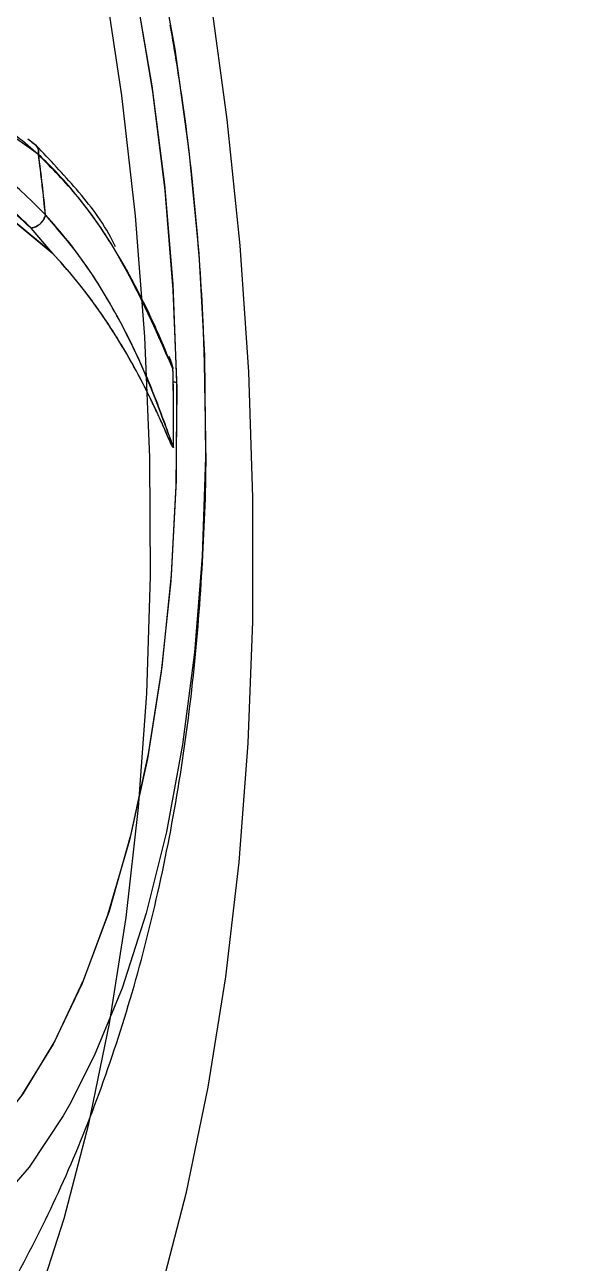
# Model space of a CAD drawing. Header units: inches. Extents: x -1 to 81, y -22 to 129.
# Drawn here: x 9.466 to 10.246, y 14.641 to 16.369 of the extents above; entities that cross this region are included whole.
import ezdxf

# ---------------------------------------------------------------- set-up
doc = ezdxf.new("R2010")
doc.units = ezdxf.units.IN
doc.header["$MEASUREMENT"] = 0
doc.layers.add('1', color=4, linetype='Continuous')

# ---------------------------------------------------------------- blocks, each defined once
blk = doc.blocks.new('2026 PACE')
at = {"color": 8, "linetype": 'Continuous', "lineweight": 25}
blk.add_line((9.9854, 16.1876), (9.9452, 16.2165), dxfattribs=at)
at = {"color": 8, "linetype": 'Continuous', "lineweight": 25, "flags": 128}
blk.add_lwpolyline([(10.0294, 14.8631), (10.0201, 14.8468), (9.9724, 14.7752), (9.921, 14.716), (9.8663, 14.6699), (9.8087, 14.6373)], dxfattribs=at)
at = {"color": 8, "linetype": 'Continuous', "lineweight": 25}
for points, knots in [([(9.6043, 16.2759), (9.6047, 16.276), (9.632, 16.285), (9.687, 16.2921), (9.7531, 16.2933), (9.8046, 16.2852), (9.8427, 16.2751), (9.8788, 16.2608), (9.9168, 16.2407), (9.9519, 16.2172), (9.9756, 16.1965), (9.9856, 16.1877)], [0, 0, 0, 0, 0.003133, 0.199663, 0.402618, 0.497917, 0.596107, 0.701356, 0.788221, 0.910112, 1, 1, 1, 1]), ([(9.9953, 16.1035), (9.9842, 16.1147), (9.9585, 16.1407), (9.92, 16.1706), (9.8814, 16.1947), (9.8467, 16.2118), (9.8119, 16.2252), (9.7782, 16.2347), (9.7347, 16.2432), (9.6834, 16.2471), (9.6398, 16.2464), (9.6182, 16.2436), (9.6161, 16.2433)], [0, 0, 0, 0, 0.101476, 0.235233, 0.331877, 0.422404, 0.515355, 0.605274, 0.682257, 0.84497, 0.985015, 1, 1, 1, 1]), ([(9.9753, 16.0849), (9.9562, 16.1036), (9.9187, 16.1405), (9.8643, 16.1751), (9.8159, 16.1977), (9.7737, 16.2118), (9.7267, 16.2219), (9.6795, 16.2272), (9.6462, 16.2261), (9.632, 16.2256)], [0, 0, 0, 0, 0.190127, 0.37454, 0.49548, 0.615395, 0.734669, 0.887355, 1, 1, 1, 1]), ([(9.9856, 16.1877), (9.9858, 16.1899), (9.986, 16.1933), (9.9846, 16.1972), (9.9833, 16.1993), (9.9822, 16.2002), (9.9819, 16.2004)], [0, 0, 0, 0, 0.436728, 0.674682, 0.919552, 1, 1, 1, 1]), ([(9.9854, 16.1876), (9.9855, 16.1888), (9.9858, 16.1911), (9.9854, 16.1945), (9.9843, 16.1975), (9.983, 16.199), (9.9825, 16.1997)], [0, 0, 0, 0, 0.245239, 0.503173, 0.769047, 1, 1, 1, 1])]:
    blk.add_open_spline(points, degree=3, knots=knots, dxfattribs=at)
at = {"layer": '1', "color": 4, "linetype": 'Continuous', "lineweight": 25}
for p, q in [((9.982, 16.2005), (9.9708, 16.2093)), ((9.9825, 16.1997), (9.976, 16.2044)), ((9.9839, 16.198), (9.9806, 16.2015)), ((10.0045, 16.0507), (9.9009, 16.1364)), ((9.9009, 16.1364), (10.0056, 16.0496)), ((10.0045, 16.0507), (9.9751, 16.0849)), ((10.0056, 16.0496), (9.9753, 16.0849))]:
    blk.add_line(p, q, dxfattribs=at)
at = {"layer": '1', "color": 3, "linetype": 'Continuous', "lineweight": 25, "flags": 128}
for points in [[(10.1563, 14.6018), (10.1921, 14.7401), (10.2224, 14.8866), (10.2469, 15.0405), (10.2655, 15.2007), (10.2781, 15.3663), (10.2845, 15.5361), (10.2848, 15.7092), (10.2789, 15.8844), (10.2669, 16.0607), (10.2489, 16.2368), (10.2249, 16.4117), (10.1951, 16.5843), (10.1598, 16.7535), (10.1191, 16.9183), (10.0733, 17.0775), (10.0226, 17.2302), (9.9674, 17.3754), (9.9081, 17.5122), (9.8451, 17.6397), (9.7786, 17.7572)], [(9.9816, 14.5804), (10.0214, 14.7033), (10.0559, 14.8354), (10.0848, 14.9756), (10.108, 15.1232), (10.1253, 15.277), (10.1366, 15.436), (10.1418, 15.5991), (10.1409, 15.7652), (10.1338, 15.9332), (10.1207, 16.102), (10.1016, 16.2702), (10.0766, 16.437), (10.046, 16.601), (10.0099, 16.7611), (9.9685, 16.9163), (9.9222, 17.0656), (9.8713, 17.2078), (9.8161, 17.342), (9.757, 17.4674), (9.6944, 17.583), (9.6288, 17.688), (9.5605, 17.7818)]]:
    blk.add_lwpolyline(points, dxfattribs=at)
at = {"layer": '1', "color": 4, "linetype": 'Continuous', "lineweight": 25, "flags": 128}
for points in [[(9.6815, 17.3524), (9.7048, 17.3322), (9.7636, 17.2715), (9.8206, 17.1984), (9.875, 17.1138), (9.9263, 17.0186), (9.9741, 16.9136), (10.0178, 16.8), (10.057, 16.6789), (10.0912, 16.5516), (10.1202, 16.4194), (10.1436, 16.2837), (10.1612, 16.1457), (10.1728, 16.007), (10.1782, 15.869)], [(10.1217, 16.4117), (10.1448, 16.2758), (10.162, 16.1377), (10.1732, 15.9991), (10.1784, 15.8611), (10.1773, 15.7254), (10.1701, 15.5932), (10.1568, 15.4659), (10.1375, 15.3449), (10.1125, 15.2313), (10.082, 15.1264), (10.0463, 15.0311), (10.0058, 14.9466), (9.9609, 14.8736), (9.912, 14.8129), (9.8832, 14.7846)], [(9.801, 17.3208), (9.8368, 17.273), (9.893, 17.1859), (9.9463, 17.0881), (9.9959, 16.9805), (10.0415, 16.8641), (10.0827, 16.7402), (10.119, 16.6098), (10.1501, 16.4742), (10.1756, 16.3348), (10.1954, 16.1928), (10.2093, 16.0497), (10.217, 15.9068), (10.2186, 15.7655), (10.214, 15.6272), (10.2033, 15.4931), (10.1866, 15.3647), (10.164, 15.243), (10.1357, 15.1294), (10.1021, 15.0248), (10.0634, 14.9303), (10.0294, 14.8631)], [(10.1782, 15.869), (10.1775, 15.7331), (10.1707, 15.6007), (10.1577, 15.4731), (10.1388, 15.3517), (10.1141, 15.2376), (10.0839, 15.1321), (10.0485, 15.0363), (10.0083, 14.9511), (9.9636, 14.8775), (9.916, 14.8172)]]:
    blk.add_lwpolyline(points, dxfattribs=at)
at = {"layer": '1', "color": 4, "linetype": 'Continuous', "lineweight": 25}
for centre, radius, start, end in [((7.7111, 15.8842), 2.2945, 5.4839, 7.6004), ((7.7113, 15.8842), 2.2945, 5.4841, 7.6006), ((7.1765, 15.8186), 2.9975, 359.2502, 1.3421), ((7.1235, 15.8177), 3.0505, 0.997, 1.3338), ((7.1872, 15.8186), 2.9869, 359.2477, 1.0023), ((9.8909, 15.1175), 0.8046, 69.0751, 69.4314)]:
    blk.add_arc(centre, radius, start, end, dxfattribs=at)
at = {"layer": '1', "color": 3, "linetype": 'Continuous', "lineweight": 25}
for points, knots in [([(8.5865, 15.9146), (8.5809, 16.009), (8.5772, 16.1039), (8.5733, 16.2945), (8.5732, 16.3903), (8.5759, 16.5346), (8.5773, 16.5828), (8.581, 16.6782), (8.5833, 16.7256), (8.5916, 16.8665), (8.5989, 16.9591), (8.6173, 17.1415), (8.6283, 17.2312), (8.6445, 17.3416), (8.6479, 17.3636), (8.6548, 17.4071), (8.6584, 17.4287), (8.6694, 17.4927), (8.6772, 17.5347), (8.7018, 17.6582), (8.7199, 17.7376), (8.7496, 17.8521), (8.7599, 17.8895), (8.7815, 17.9629), (8.7927, 17.9989), (8.8277, 18.1041), (8.8524, 18.17), (8.9047, 18.2937), (8.9323, 18.3515), (8.9759, 18.4321), (8.9908, 18.458), (9.0214, 18.5078), (9.0371, 18.5317), (9.0851, 18.6001), (9.1182, 18.6409), (9.1865, 18.7133), (9.2217, 18.7449), (9.2943, 18.7991), (9.3318, 18.8218), (9.3897, 18.8488), (9.4092, 18.8566), (9.4484, 18.8698), (9.4682, 18.8752), (9.5278, 18.8879), (9.5682, 18.8917), (9.6501, 18.89), (9.6916, 18.8845), (9.7548, 18.8691), (9.7761, 18.8627), (9.8186, 18.8477), (9.8398, 18.8391), (9.9033, 18.8098), (9.9456, 18.7857), (10.0297, 18.7287), (10.0717, 18.6957), (10.1342, 18.6394), (10.155, 18.6194), (10.1965, 18.5772), (10.2172, 18.5549), (10.2784, 18.485), (10.3182, 18.4345), (10.3956, 18.3256), (10.4332, 18.2673), (10.506, 18.1426), (10.5412, 18.0763), (10.5835, 17.988), (10.5919, 17.9701), (10.6084, 17.9339), (10.6165, 17.9157), (10.6404, 17.8604), (10.6559, 17.8228), (10.7006, 17.7079), (10.7283, 17.6285), (10.7792, 17.464), (10.8025, 17.3789), (10.8285, 17.2688), (10.8336, 17.2466), (10.8434, 17.2018), (10.8482, 17.1793), (10.8618, 17.1114), (10.8702, 17.0659), (10.8931, 16.9286), (10.9055, 16.8359), (10.9245, 16.6484), (10.931, 16.5535), (10.9362, 16.4095), (10.9372, 16.361), (10.9375, 16.2646), (10.9369, 16.2165), (10.9327, 16.073), (10.9268, 15.9779), (10.918, 15.8836)], [0, 0, 0, 0, 0.03125, 0.03125, 0.0625, 0.0625, 0.078125, 0.078125, 0.09375, 0.09375, 0.125, 0.125, 0.15625, 0.15625, 0.164062, 0.164062, 0.171875, 0.171875, 0.1875, 0.1875, 0.21875, 0.21875, 0.234375, 0.234375, 0.25, 0.25, 0.28125, 0.28125, 0.3125, 0.3125, 0.328125, 0.328125, 0.34375, 0.34375, 0.375, 0.375, 0.40625, 0.40625, 0.4375, 0.4375, 0.453125, 0.453125, 0.46875, 0.46875, 0.5, 0.5, 0.53125, 0.53125, 0.546875, 0.546875, 0.5625, 0.5625, 0.59375, 0.59375, 0.625, 0.625, 0.640625, 0.640625, 0.65625, 0.65625, 0.6875, 0.6875, 0.71875, 0.71875, 0.75, 0.75, 0.757812, 0.757812, 0.765625, 0.765625, 0.78125, 0.78125, 0.8125, 0.8125, 0.84375, 0.84375, 0.851562, 0.851562, 0.859375, 0.859375, 0.875, 0.875, 0.90625, 0.90625, 0.9375, 0.9375, 0.953125, 0.953125, 0.96875, 0.96875, 1, 1, 1, 1]), ([(11.1946, 15.541), (11.1921, 15.3772), (11.184, 15.2166), (11.1666, 15.02), (11.1627, 14.981), (11.1543, 14.904), (11.1498, 14.866), (11.1352, 14.7533), (11.1241, 14.6801), (11.0867, 14.4659), (11.0564, 14.3304), (11.0114, 14.1706), (11.0021, 14.1392), (10.9828, 14.078), (10.9729, 14.0481), (10.9423, 13.9604), (10.9207, 13.9048), (10.8525, 13.7462), (10.8024, 13.6515), (10.7335, 13.5475), (10.7195, 13.5275), (10.691, 13.4893), (10.6766, 13.4711), (10.6326, 13.419), (10.6025, 13.3878), (10.5095, 13.3043), (10.4438, 13.2625), (10.34, 13.2211), (10.305, 13.2111), (10.2345, 13.1982), (10.1989, 13.1954), (10.1273, 13.1969), (10.0912, 13.2013), (10.0367, 13.2131), (10.0185, 13.2179), (9.982, 13.2293), (9.9636, 13.236), (9.872, 13.2736), (9.8, 13.3174), (9.6937, 13.4026), (9.6585, 13.4344), (9.6063, 13.4869), (9.5889, 13.5053), (9.5545, 13.5437), (9.5373, 13.5638), (9.4524, 13.6677), (9.3879, 13.7619), (9.2961, 13.9192), (9.2664, 13.9743), (9.223, 14.061), (9.2087, 14.0906), (9.1807, 14.1511), (9.1668, 14.1821), (9.0992, 14.3397), (9.0498, 14.4738), (8.9826, 14.6868), (8.9613, 14.7599), (8.9312, 14.8724), (8.9215, 14.9102), (8.9028, 14.9863), (8.8939, 15.0247), (8.8506, 15.2179), (8.8213, 15.3771), (8.7973, 15.541)], [0, 0, 0, 0, 0.0625, 0.0625, 0.078125, 0.078125, 0.09375, 0.09375, 0.125, 0.125, 0.1875, 0.1875, 0.203125, 0.203125, 0.21875, 0.21875, 0.25, 0.25, 0.3125, 0.3125, 0.328125, 0.328125, 0.34375, 0.34375, 0.375, 0.375, 0.4375, 0.4375, 0.46875, 0.46875, 0.5, 0.5, 0.53125, 0.53125, 0.546875, 0.546875, 0.5625, 0.5625, 0.625, 0.625, 0.65625, 0.65625, 0.671875, 0.671875, 0.6875, 0.6875, 0.75, 0.75, 0.78125, 0.78125, 0.796875, 0.796875, 0.8125, 0.8125, 0.875, 0.875, 0.90625, 0.90625, 0.921875, 0.921875, 0.9375, 0.9375, 1, 1, 1, 1])]:
    blk.add_open_spline(points, degree=3, knots=knots, dxfattribs=at)
at = {"layer": '1', "color": 4, "linetype": 'Continuous', "lineweight": 25}
for points, knots in [([(10.2182, 15.8298), (10.2177, 15.8679), (10.2166, 15.958), (10.206, 16.1006), (10.1908, 16.2424), (10.1758, 16.3309), (10.1695, 16.3681)], [0, 0, 0, 0, 0.212173, 0.501703, 0.79057, 1, 1, 1, 1]), ([(9.9751, 16.0849), (9.9557, 16.1029), (9.917, 16.1387), (9.8409, 16.1747), (9.7542, 16.1984), (9.6875, 16.2045), (9.6543, 16.2074)], [0, 0, 0, 0, 0.251395, 0.498927, 0.750938, 1, 1, 1, 1]), ([(10.0929, 16.0588), (10.0916, 16.0614), (10.0764, 16.0931), (10.0389, 16.1407), (10.0011, 16.1804), (9.9822, 16.2002)], [0, 0, 0, 0, 0.042783, 0.521148, 1, 1, 1, 1]), ([(10.1732, 15.8887), (10.1471, 15.9477), (10.1079, 16.036), (10.0415, 16.1309), (10.0041, 16.1687), (9.9854, 16.1876)], [0, 0, 0, 0, 0.4999715, 0.7500414, 1, 1, 1, 1]), ([(10.1732, 15.8888), (10.1673, 15.9032), (10.1551, 15.9336), (10.1358, 15.9751), (10.1142, 16.0174), (10.09, 16.0593), (10.0647, 16.0973), (10.0389, 16.1312), (10.0139, 16.1604), (9.995, 16.1787), (9.9856, 16.1877)], [0, 0, 0, 0, 0.1189744, 0.2502132, 0.3590512, 0.5002757, 0.6497203, 0.7501819, 0.8767226, 1, 1, 1, 1]), ([(9.9951, 16.1034), (9.9944, 16.1013), (9.993, 16.0969), (9.988, 16.0909), (9.9816, 16.0864), (9.9772, 16.0854), (9.9751, 16.0849)], [0, 0, 0, 0, 0.243747, 0.504295, 0.76245, 1, 1, 1, 1]), ([(9.9753, 16.0849), (9.9775, 16.0854), (9.9819, 16.0865), (9.9882, 16.091), (9.9932, 16.097), (9.9946, 16.1014), (9.9953, 16.1035)], [0, 0, 0, 0, 0.24063, 0.5, 0.75937, 1, 1, 1, 1]), ([(10.1738, 15.7793), (10.1601, 15.8167), (10.1343, 15.8879), (10.0885, 15.9773), (10.0427, 16.049), (10.0103, 16.0861), (9.9951, 16.1034)], [0, 0, 0, 0, 0.292679, 0.556946, 0.792739, 1, 1, 1, 1]), ([(10.1738, 15.7794), (10.165, 15.8042), (10.1473, 15.8539), (10.1182, 15.9192), (10.088, 15.9768), (10.0581, 16.025), (10.0273, 16.0676), (10.0059, 16.0916), (9.9953, 16.1035)], [0, 0, 0, 0, 0.192909, 0.386631, 0.548009, 0.709745, 0.856105, 1, 1, 1, 1]), ([(10.1738, 15.7793), (10.1738, 15.7793), (10.1737, 15.7792), (10.1737, 15.7791), (10.1737, 15.779), (10.1737, 15.779), (10.1736, 15.779), (10.1735, 15.779), (10.1732, 15.7793), (10.1721, 15.781), (10.1698, 15.7861), (10.1656, 15.7954), (10.1608, 15.8063), (10.1559, 15.8174), (10.1512, 15.8276), (10.1459, 15.8388), (10.1402, 15.8507), (10.1313, 15.8685), (10.1189, 15.892), (10.0996, 15.9256), (10.0735, 15.9662), (10.041, 16.0101), (10.0162, 16.0378), (10.0045, 16.0507)], [0, 0, 0, 0, 0.000488, 0.0007, 0.000907, 0.001121, 0.001355, 0.001914, 0.003532, 0.005918, 0.023647, 0.05472, 0.099082, 0.129606, 0.163252, 0.199986, 0.239766, 0.282552, 0.37952, 0.4809, 0.638236, 0.830506, 1, 1, 1, 1]), ([(10.1738, 15.7794), (10.1738, 15.7793), (10.1738, 15.7792), (10.1737, 15.7792), (10.1737, 15.7791), (10.1737, 15.779), (10.1736, 15.779), (10.1736, 15.779), (10.1734, 15.7791), (10.1731, 15.7795), (10.1718, 15.7817), (10.1697, 15.7864), (10.1664, 15.7935), (10.1627, 15.802), (10.1574, 15.814), (10.1502, 15.8297), (10.141, 15.8491), (10.1266, 15.8776), (10.1039, 15.919), (10.0727, 15.9674), (10.0388, 16.0125), (10.0161, 16.0379), (10.0056, 16.0496)], [0, 0, 0, 0, 0.000296, 0.000557, 0.000798, 0.001036, 0.001288, 0.001571, 0.002264, 0.004305, 0.007322, 0.029667, 0.051093, 0.078872, 0.112962, 0.169577, 0.234058, 0.306257, 0.459547, 0.666731, 0.846468, 1, 1, 1, 1]), ([(10.1674, 15.9066), (10.168, 15.905), (10.1697, 15.9006), (10.1716, 15.8951), (10.1728, 15.8909), (10.1731, 15.8895), (10.1732, 15.889), (10.1732, 15.8888), (10.1732, 15.8887)], [0, 0, 0, 0, 0.292272, 0.784806, 0.925862, 0.970805, 0.987233, 1, 1, 1, 1]), ([(10.1674, 15.9066), (10.1681, 15.9047), (10.1699, 15.9003), (10.1717, 15.8948), (10.1728, 15.8908), (10.1731, 15.8896), (10.1732, 15.8891), (10.1732, 15.8889), (10.1732, 15.8888)], [0, 0, 0, 0, 0.341197, 0.797903, 0.929715, 0.972113, 0.987751, 1, 1, 1, 1]), ([(9.8521, 14.4618), (9.8637, 14.4775), (9.9008, 14.5282), (9.9549, 14.6208), (10.0157, 14.7407), (10.0691, 14.8706), (10.1155, 15.0101), (10.1538, 15.1581), (10.1833, 15.3122), (10.2042, 15.4695), (10.2158, 15.6278), (10.2203, 15.7426), (10.2188, 15.8047), (10.2185, 15.8135)], [0, 0, 0, 0, 0.041895, 0.134863, 0.231586, 0.332739, 0.438425, 0.547699, 0.65837, 0.768103, 0.876069, 0.982259, 1, 1, 1, 1])]:
    blk.add_open_spline(points, degree=3, knots=knots, dxfattribs=at)

msp = doc.modelspace()

# ---------------------------------------------------------------- block references
msp.add_blockref('2026 PACE', (-0.5, 0))

doc.saveas('drawing.dxf')
